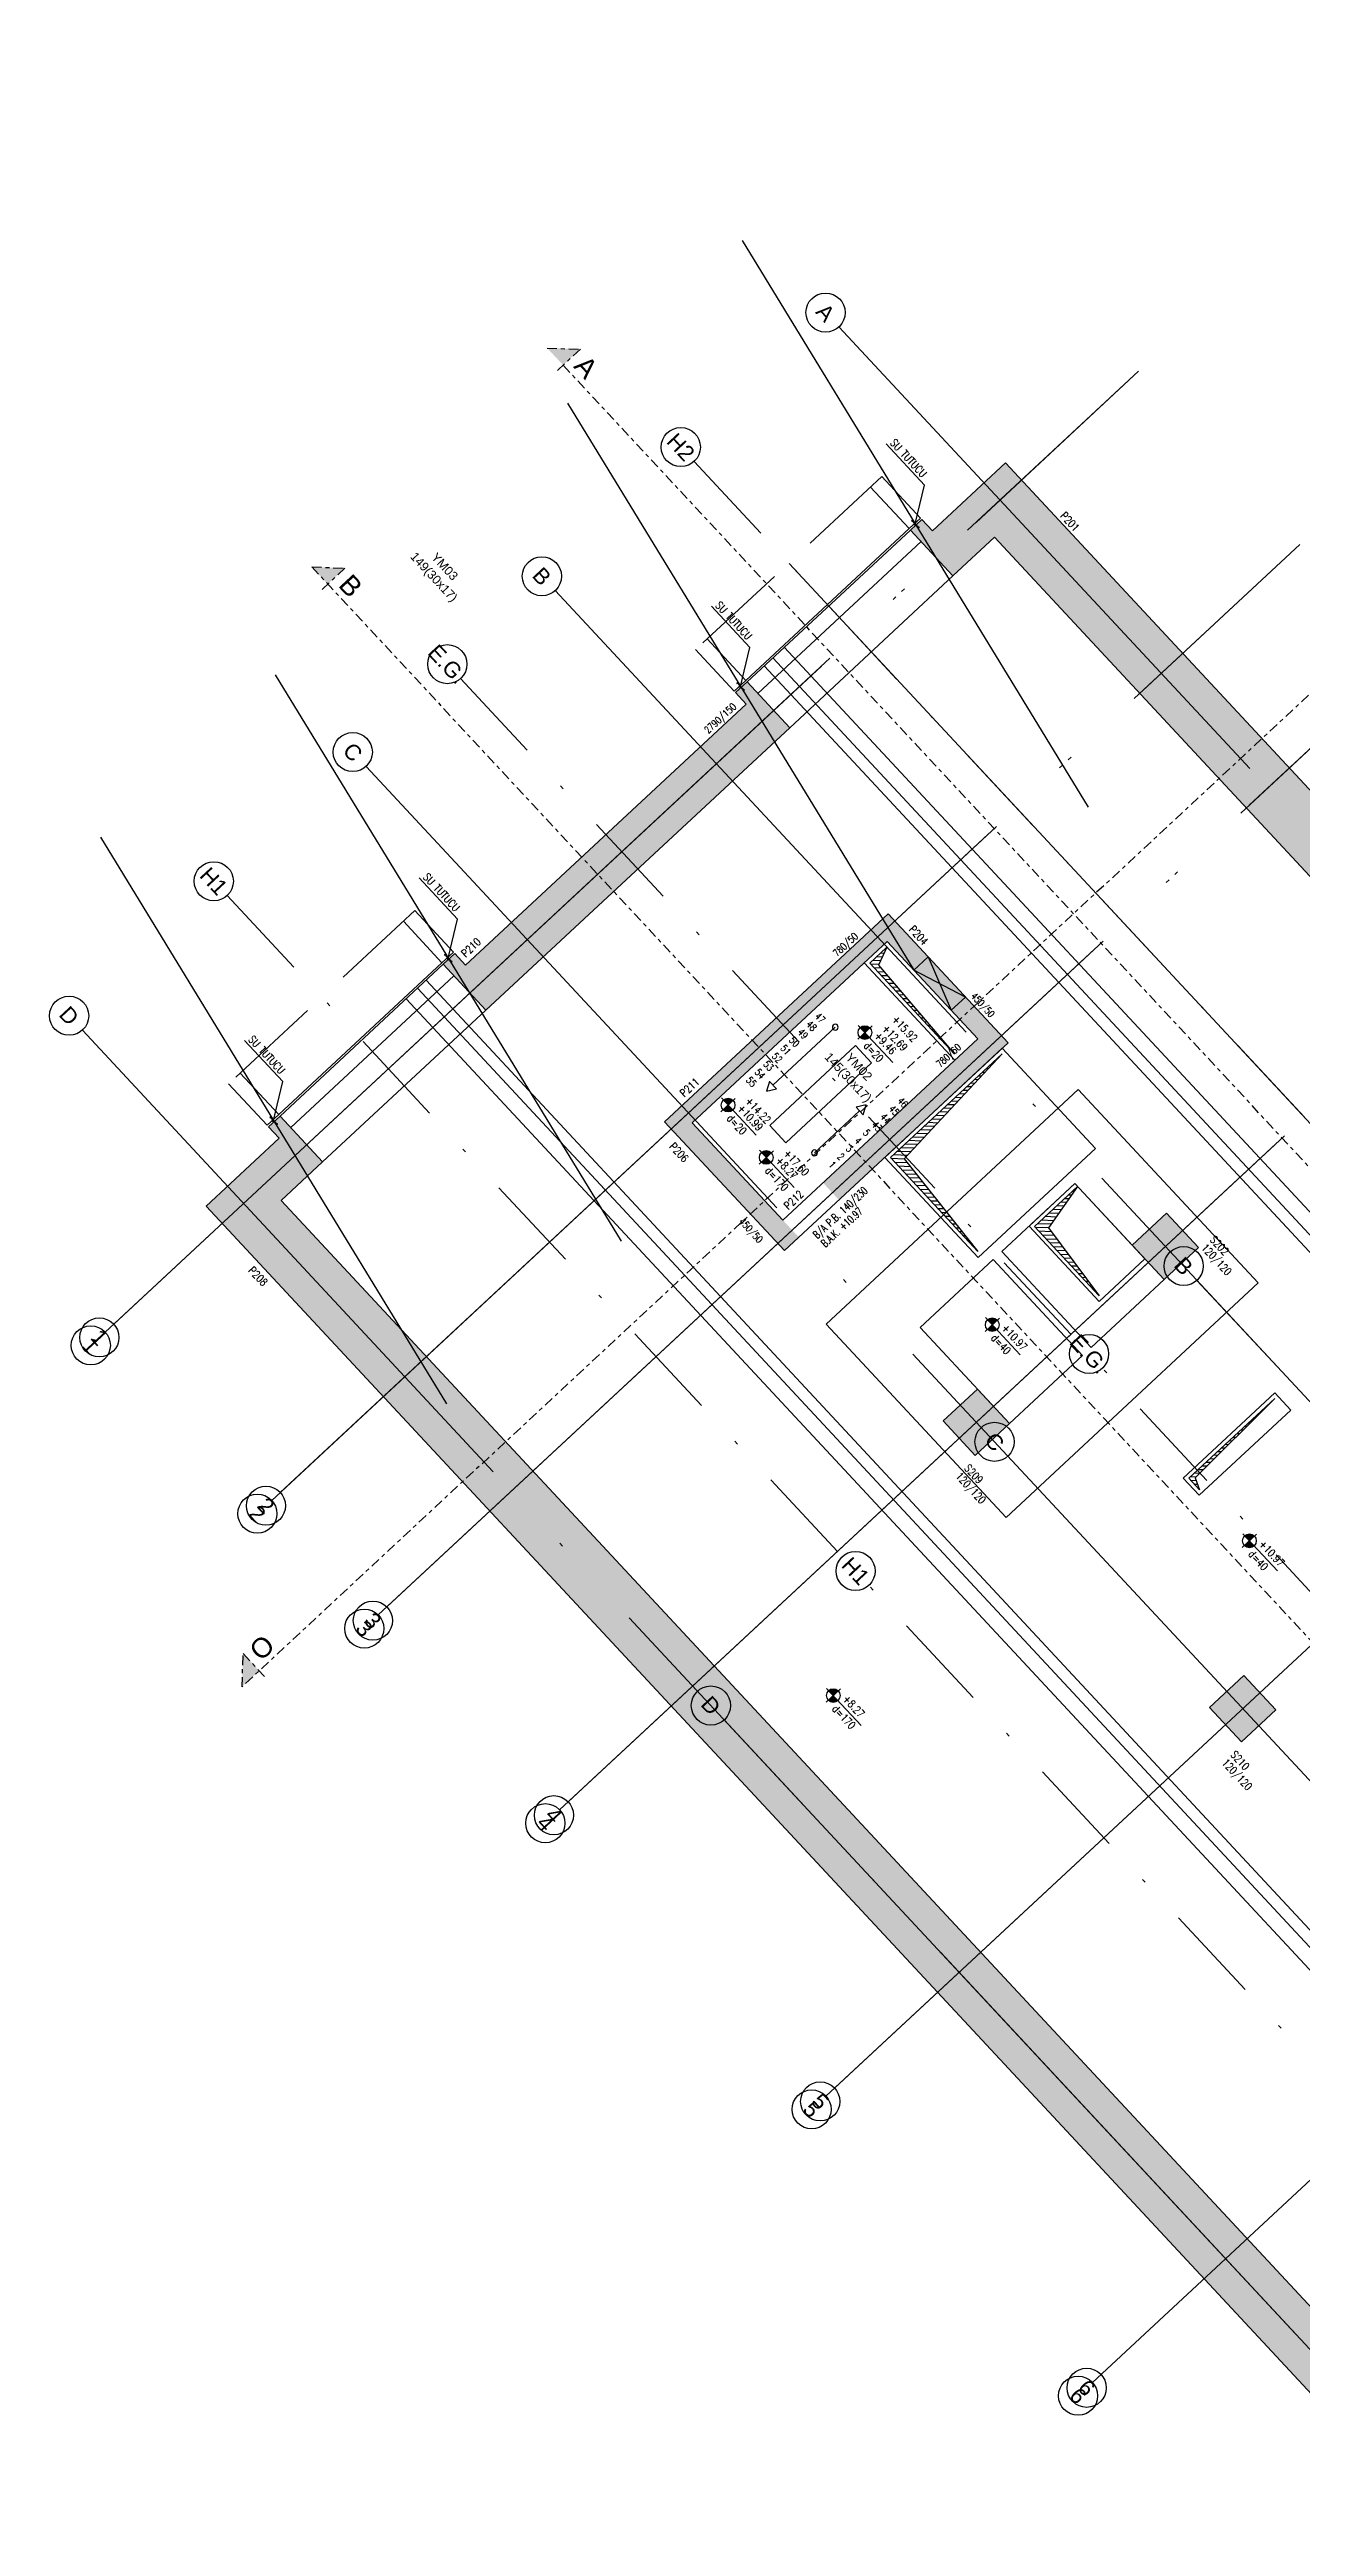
# Model space of a CAD drawing. Header units: millimetres. Extents: x 400392 to 401381, y 4543975 to 4544147.
# Drawn here: x 400391.6 to 400423.6, y 4544057.9 to 4544121.2 of the extents above; entities that cross this region are included whole.
import ezdxf
from ezdxf.enums import TextEntityAlignment as Align

# ---------------------------------------------------------------- set-up
doc = ezdxf.new("R2010")
doc.units = ezdxf.units.MM
for name, pattern in [('AKS', [3, 2.5, -0.25, 0, -0.25]), ('CENTER', [2, 1.25, -0.25, 0.25, -0.25]), ('CIZGI', [0.4, 0.25, -0.15]), ('CONTINU', [0]), ('DASHDOT2', [0.5, 0.25, -0.125, 0, -0.125]), ('HIDDEN', [0.375, 0.25, -0.125]), ('UUC-ST-KAL-I05-101-U-000$0$ACAD_ISO05W100', [33, 24, -3, 0, -3, 0, -3])]:
    doc.linetypes.add(name, pattern=pattern)
doc.layers.add('A-DETL', color=90, linetype='Continuous', lineweight=15)
for name, color, linetype in [('aks prota', 2, 'AKS'), ('boşluk prota', 2, 'Continuous'), ('boşluk taraması prota', 252, 'Continuous'), ('caks prota', 4, 'Continuous'), ('kesit tarama prota', 252, 'Continuous'), ('kiriş prota', 6, 'Continuous'), ('kolon prota', 1, 'Continuous'), ('kolon tarama prota', 252, 'Continuous'), ('lkolon prota', 4, 'Continuous'), ('lperde prota', 4, 'Continuous'), ('metraj prota', 2, 'Continuous'), ('not yazısı prota', 6, 'Continuous'), ('not çizgisi prota', 4, 'Continuous'), ('perde prota', 1, 'Continuous'), ('PRT-AL-TUNEL_EKSENI', 14, 'DASHDOT2'), ('PRT-MI-ad_dim', 8, 'Continuous'), ('prt-s-taxis', 7, 'Continuous'), ('skesit prota', 7, 'Continuous'), ('st-s_level (kot)', 6, 'Continuous'), ('st-s_levelmark (kot işareti)', 4, 'Continuous'), ('st_s_not çizgisi', 4, 'CIZGI'), ('st_s_ölçü', 4, 'Continuous'), ('taks prota', 7, 'Continuous'), ('temel prota', 6, 'Continuous'), ('tkesit prota', 7, 'Continuous'), ('tkolon prota', 6, 'Continuous'), ('tnot prota', 4, 'Continuous'), ('tperde prota', 6, 'Continuous'), ('UUC-ST-KAL-I05-101-U-000$0$st_s_su tutucu', 2, 'Continuous')]:
    doc.layers.add(name, color=color, linetype=linetype)
doc.styles.add('Arial', font='Arial.ttf')
doc.styles.add('OLCU', font='romanstw.shx')
doc.styles.add('PRT-MI-a_Arial', font='Arial.ttf', dxfattribs={"height": 30})
doc.styles.add('TAKS', font='Arial Unicode.ttf')
doc.styles.add('tkolon', font='romanstw.shx')
doc.styles.add('TNOT', font='romanstw.shx', dxfattribs={"width": 0.8, "height": 250})
doc.styles.add('TSIMPLEX', font='romanstw.shx')
doc.dimstyles.new('1-50', dxfattribs={"dimtxt": 10, "dimasz": 4, "dimexe": 4, "dimexo": 8, "dimgap": 4, "dimtad": 1, "dimdec": 1, "dimrnd": 0.05, "dimzin": 9, "dimdsep": 46, "dimtxsty": 'OLCU', "dimblk1": 'OBLIQUE', "dimblk2": 'OBLIQUE', "dimsah": 1, "dimcen": 2, "dimdle": 4, "dimclrd": 4, "dimclre": 4, "dimclrt": 3, "dimadec": 1, "dimazin": 0, "dimtfac": 1, "dimtdec": 1, "dimtix": 1, "dimtmove": 2, "dimatfit": 3, "dimldrblk": 'OBLIQUE', "dimfxl": 1, "dimtvp": 1, "dimtolj": 1, "dimtzin": 1, "dimarcsym": 0})

# ---------------------------------------------------------------- blocks, each defined once
blk = doc.blocks.new('PLAN_KOT')
at = {"layer": 'st-s_levelmark (kot işareti)'}
h = blk.add_hatch(color=256, dxfattribs=at)
h.paths.add_polyline_path([(0, 17.5, 0.4142135623730951), (-17.5, 0), (0, 0)])
h.paths.add_polyline_path([(17.5, 0), (0, 0), (0, -17.5, 0.4142135623730951)])
for p, q in [((105, 0), (-25, 0)), ((0, 25), (0, -25))]:
    blk.add_line(p, q, dxfattribs=at)
blk.add_circle((0, 0), 17.5, dxfattribs=at)
at = {"layer": 'st-s_level (kot)', "color": 6, "style": 'OLCU', "width": 0.8}
for tag, p in [('KOT', (22.6700442370493, 9.780006943954504)), ('DÖŞEME_KALINLIĞI', (22.6700442370493, -27.62999305603444))]:
    blk.add_attdef(tag, p, '', height=20, dxfattribs=at)
blk = doc.blocks.new('_Oblique')
at = {"layer": 'st_s_ölçü', "lineweight": -2}
blk.add_line((-0.5, -0.5), (0.5, 0.5), dxfattribs=at)
blk = doc.blocks.new('*U67')
at = {"layer": 'metraj prota', "color": 4}
blk.add_lwpolyline([(-180.0000000000018, 3.7468292966751e-06), (-157.5000000000018, 12.99038480359548), (-157.5000000000018, -12.9903773099378)], close=True, dxfattribs=at)
blk.add_lwpolyline([(0, 0), (-157.5000000000018, 1.964119832599321e-06)], dxfattribs=at)
blk.add_circle((0, -7.319449650822207e-07), 7.5, dxfattribs=at)
blk = doc.blocks.new('*U68')
at = {"layer": 'metraj prota', "color": 4}
blk.add_lwpolyline([(-240.0000000000017, 4.995772395566786e-06), (-217.5000000000017, 12.99038605253858), (-217.5000000000017, -12.9903760609947)], close=True, dxfattribs=at)
blk.add_lwpolyline([(0, 0), (-217.5000000000017, 3.213062931491006e-06)], dxfattribs=at)
blk.add_circle((0, -7.319449650822207e-07), 7.5, dxfattribs=at)
blk = doc.blocks.new('Stair_Anotation')
at = {"color": 0, "style": 'PRT-MI-a_Arial'}
blk.add_attdef('M.ADI', text='', height=0.2, dxfattribs=at).set_placement((0, 0), align=Align.BOTTOM_CENTER)
blk.add_attdef('BAS.SAYI-(EN-RIHT)', text='', height=0.2, dxfattribs=at).set_placement((0, -0.07999999999999999), align=Align.TOP_CENTER)

msp = doc.modelspace()

# ---------------------------------------------------------------- hatches: boundary and pattern name
at = {"layer": 'boşluk taraması prota', "ltscale": 2}
h = msp.add_hatch(dxfattribs=at)
h.set_pattern_fill('ANSI31', color=256, scale=0.02999999493151005, angle=-47.07600604258852, style=0)
h.set_pattern_definition([(357.9239939574115, (399633.150980804, 4544331.939020799), (0.003450450974268676, 0.09518746672993054), [])])
h.paths.add_polyline_path([(400412.9931660807, 4544098.23685688), (400412.7749153637, 4544097.776023711), (400414.7210497372, 4544095.497972019), (400412.5538114949, 4544097.828240402)])
h = msp.add_hatch(dxfattribs=at)
h.set_pattern_fill('ANSI31', color=256, scale=0.02999999493151005, angle=-47.07600604258852, style=0)
h.set_pattern_definition([(357.9239939574115, (399633.6783177305, 4544326.966907836), (0.003450450974268676, 0.09518746672993054), [])])
h.paths.add_polyline_path([(400415.9369532284, 4544095.512134546), (400413.4361737358, 4544092.822919609), (400415.3164894097, 4544090.452633291), (400413.0811484209, 4544092.856127439)])
h = msp.add_hatch(dxfattribs=at)
h.set_pattern_fill('ANSI31', color=256, scale=0.02999999493151005, angle=-47.07600604258852, style=0)
h.set_pattern_definition([(357.9239939574115, (399637.364608557, 4544325.205869989), (0.003450450974268676, 0.09518746672993054), [])])
h.paths.add_polyline_path([(400417.8658257123, 4544092.116630787), (400417.1224645626, 4544091.061881761), (400418.4189308478, 4544089.319364806), (400416.7674392479, 4544091.095089591)])
h = msp.add_hatch(dxfattribs=at)
h.set_pattern_fill('ANSI31', color=256, scale=0.02999999493151005, angle=-47.07600604258852, style=0)
h.set_pattern_definition([(357.9239939574115, (399201.6733570211, 4544774.252743467), (0.003450450974268676, 0.09518746672993054), [])])
h.paths.add_polyline_path([(400422.9054289444, 4544086.697924229), (400420.8710210224, 4544084.67098985), (400420.9810670013, 4544084.361938781), (400420.7086560156, 4544084.654841838)])
at = {"layer": 'kesit tarama prota'}
h = msp.add_hatch(color=256, dxfattribs=at)
h.dxf.hatch_style = 1
h.paths.add_polyline_path([(400405.1581495081, 4544113.523471418), (400404.3101784439, 4544113.554209525), (400404.7187949223, 4544113.114854939)])
h = msp.add_hatch(color=256, dxfattribs=at)
h.dxf.hatch_style = 1
h.paths.add_polyline_path([(400399.1415512351, 4544107.927806146), (400398.2935801704, 4544107.958544252), (400398.7021966488, 4544107.519189667)])
h = msp.add_hatch(color=256, dxfattribs=at)
h.dxf.hatch_style = 1
h.paths.add_polyline_path([(400396.5419137393, 4544080.173228066), (400396.511175632, 4544079.325257001), (400396.9505302177, 4544079.73387348)])
at = {"layer": 'kolon tarama prota'}
h = msp.add_hatch(color=256, dxfattribs=at)
h.dxf.hatch_style = 1
h.paths.add_polyline_path([(400414.6815906383, 4544107.727862683), (400415.743364221, 4544108.715352506), (400430.610514673, 4544092.729823102), (400434.9237899678, 4544093.253629442), (400434.7429611454, 4544094.742689608), (400431.1883999004, 4544094.311020155), (400416.024517729, 4544110.615602873), (400414.1572607395, 4544108.87898284), (400413.8848497539, 4544109.171885897), (400413.5919466963, 4544108.899474911)])
h = msp.add_hatch(color=256, dxfattribs=at)
h.dxf.hatch_style = 1
h.paths.add_polyline_path([(400410.5077220736, 4544103.846006139), (400409.4180781316, 4544105.017618368), (400409.1251750748, 4544104.745207383), (400409.3975860605, 4544104.452304326), (400402.2214619509, 4544097.778235916), (400401.949050888, 4544098.071139057), (400401.6561478303, 4544097.798728071), (400402.7457918496, 4544096.627115759)])
h = msp.add_hatch(color=256, dxfattribs=at)
h.dxf.hatch_style = 1
h.paths.add_polyline_path([(400416.0885277753, 4544095.789668551), (400413.0239041885, 4544099.084827945), (400407.3122945726, 4544093.772813725), (400410.3769181595, 4544090.477654333), (400410.743046981, 4544090.818168064), (400410.334430503, 4544091.25752265), (400408.0189371262, 4544093.747198636), (400412.998289099, 4544098.37818539), (400415.3137824759, 4544095.888509405), (400411.3595912036, 4544092.210961101), (400411.768207682, 4544091.771606515)])
h = msp.add_hatch(color=256, dxfattribs=at)
h.dxf.hatch_style = 1
h.paths.add_polyline_path([(400416.0885277753, 4544095.789668551), (400413.0239041885, 4544099.084827945), (400407.3122945726, 4544093.772813725), (400410.3769181595, 4544090.477654333), (400410.743046981, 4544090.818168064), (400408.0189371262, 4544093.747198636), (400412.998289099, 4544098.37818539), (400415.3137824759, 4544095.888509405), (400411.3595912036, 4544092.210961101), (400411.768207682, 4544091.771606515)])
h = msp.add_hatch(color=256, dxfattribs=at)
h.dxf.hatch_style = 1
h.paths.add_polyline_path([(400441.0592762507, 4544042.730111762), (400395.5945294902, 4544091.614936633), (400397.4617864797, 4544093.351556665), (400397.1893754168, 4544093.644459806), (400397.4822784744, 4544093.916870791), (400398.5719224937, 4544092.745258479), (400397.510148911, 4544091.757768657), (400440.7516318824, 4544045.263452228)])
h = msp.add_hatch(color=256, dxfattribs=at)
h.dxf.hatch_style = 1
h.paths.add_polyline_path([(400420.140641177, 4544091.432735585), (400420.9578741334, 4544090.554026413), (400420.0791649614, 4544089.736793457), (400419.261932005, 4544090.615502628)])
h = msp.add_hatch(color=256, dxfattribs=at)
h.dxf.hatch_style = 1
h.paths.add_polyline_path([(400415.3077407331, 4544086.937954322), (400416.1249736896, 4544086.059245151), (400415.2462645175, 4544085.242012194), (400414.4290315611, 4544086.120721366)])
h = msp.add_hatch(color=256, dxfattribs=at)
h.dxf.hatch_style = 1
h.paths.add_polyline_path([(400422.1138656628, 4544079.611518506), (400422.9310986192, 4544078.732809335), (400422.0523894486, 4544077.91557638), (400421.2351564917, 4544078.794285552)])

# ---------------------------------------------------------------- linework, layer by layer
at = {"layer": 'A-DETL', "color": 1, "lineweight": 5}
msp.add_lwpolyline([(400410.4979670435, 4544108.041346834), (400518.4062507336, 4543992.015680219)], dxfattribs=at)
at = {"layer": 'aks prota', "ltscale": 10}
for p, q in [((400524.7599592144, 4543992.599278853), (400411.7644137176, 4544114.094895708)), ((400524.7599808746, 4543992.599262114), (400411.7644162872, 4544114.094899495)), ((400393.0129244854, 4544088.394562317), (400419.4263732, 4544112.960074417)), ((400393.2317674643, 4544088.598094611), (400419.4263693359, 4544112.960070822)), ((400397.2698558043, 4544084.091552479), (400423.5465900544, 4544108.529914927)), ((400397.4886980635, 4544084.2950855), (400423.5465854947, 4544108.529912079)), ((400517.5106085489, 4543985.857106961), (400404.5150630521, 4544107.352723816)), ((400517.5106289843, 4543985.857089083), (400404.5150643969, 4544107.352726464)), ((400399.9939661305, 4544081.1625214), (400426.2707003807, 4544105.600883848)), ((400400.2128079296, 4544081.366054917), (400426.2706953602, 4544105.600881496)), ((400512.6777081055, 4543981.362325702), (400399.6821626087, 4544102.857942556)), ((400512.6777277249, 4543981.362307062), (400399.6821631375, 4544102.857944444)), ((400404.6249536574, 4544076.183168598), (400430.9016879075, 4544100.621531045)), ((400404.843794674, 4544076.386702954), (400430.9016821047, 4544100.621529534)), ((400505.4283758346, 4543974.620134031), (400392.4328112472, 4544096.115771413)), ((400505.42835744, 4543974.62015381), (400392.4328119432, 4544096.115770664)), ((400411.4352294458, 4544068.860590931), (400438.0340885478, 4544093.598541744)), ((400411.6540693119, 4544069.064126525), (400438.03408154, 4544093.598541421)), ((400504.9647124923, 4543999.346770084), (400420.9172725538, 4544089.716664892)), ((400418.2455052347, 4544061.538013265), (400443.6435301644, 4544085.159142617)), ((400492.8824593424, 4543988.109815033), (400408.835019404, 4544078.47970984))]:
    msp.add_line(p, q, dxfattribs=at)
at = {"layer": 'boşluk prota', "ltscale": 0.05}
for points in [[(400412.9931660807, 4544098.23685688), (400412.7749153637, 4544097.776023711), (400414.7210497372, 4544095.497972019), (400412.5538114949, 4544097.828240402)], [(400415.9369532284, 4544095.512134546), (400413.4361737358, 4544092.822919609), (400415.3164894097, 4544090.452633291), (400413.0811484209, 4544092.856127439)], [(400417.8658257123, 4544092.116630787), (400417.1224645626, 4544091.061881761), (400418.4189308478, 4544089.319364806), (400416.7674392479, 4544091.095089591)], [(400422.9054289444, 4544086.697924229), (400420.8710210224, 4544084.67098985), (400420.9810670013, 4544084.361938781), (400420.7086560156, 4544084.654841838)]]:
    msp.add_lwpolyline(points, close=True, dxfattribs=at)
at = {"layer": 'caks prota', "ltscale": 0.05}
for centre, radius in [((400411.4238999856, 4544114.46102453), 0.4999999155251675), ((400411.4239024976, 4544114.461028378), 0.5), ((400407.7259988887, 4544111.021835838), 0.4999999155251675), ((400407.726000776, 4544111.021839106), 0.5), ((400404.17454932, 4544107.718852639), 0.4999999155251675), ((400404.1745506073, 4544107.718855347), 0.5), ((400401.7580990983, 4544105.471462008), 0.4999999155251675), ((400401.7580999774, 4544105.471464338), 0.5), ((400399.3416488767, 4544103.224071377), 0.4999999155251675), ((400399.3416493479, 4544103.224073327), 0.5), ((400395.7901991792, 4544099.921089569), 0.5), ((400395.790199308, 4544099.921088178), 0.4999999155251675), ((400392.0922974576, 4544096.481900297), 0.5), ((400392.0922982111, 4544096.481899485), 0.4999999155251675), ((400420.5767587644, 4544090.082793775), 0.5), ((400392.646795602, 4544088.054048529), 0.5), ((400392.8656386429, 4544088.25758088), 0.4999999155251675), ((400418.1603081344, 4544087.835402764), 0.5), ((400415.7438575045, 4544085.588011755), 0.5), ((400396.903726921, 4544083.751038689), 0.5), ((400397.1225692421, 4544083.954571768), 0.4999999155251675), ((400412.1924073361, 4544082.285027997), 0.5), ((400399.8547449791, 4544081.017036671), 0.4999999155251675), ((400399.6359031186, 4544080.813503096), 0.5), ((400408.4945056146, 4544078.845838724), 0.5), ((400404.2635181653, 4544075.837665768), 0.5), ((400404.4823592435, 4544076.041200183), 0.4999999155251675), ((400411.0691005625, 4544068.520077141), 0.5), ((400411.2879404904, 4544068.723612794), 0.4999999155251675), ((400418.0982151286, 4544061.401036363), 0.4999999155251675), ((400417.8793763514, 4544061.197499475), 0.5)]:
    msp.add_circle(centre, radius, dxfattribs=at)
at = {"layer": 'kiriş prota'}
for p, q in [((400410.3700130674, 4544105.902954071), (400513.5456736804, 4543994.965921328)), ((400400.7042121033, 4544096.913391633), (400503.8458215753, 4543986.012971522))]:
    msp.add_line(p, q, dxfattribs=at)
msp.add_lwpolyline([(400412.4124829842, 4544097.833363419), (400414.7279763611, 4544095.343687434)], dxfattribs=at)
for points in [[(400412.1943092048, 4544095.718558778), (400409.9975362759, 4544093.675476386), (400410.4061527544, 4544093.236121801), (400412.6029256831, 4544095.279204192)], [(400415.9420762467, 4544095.653463058), (400418.3256723696, 4544093.090561307), (400415.3234160345, 4544090.298348706), (400412.9398199107, 4544092.861250457)], [(400417.7977229658, 4544092.189856552), (400419.588825196, 4544090.26401895), (400418.4172129678, 4544089.174375009), (400416.6261107376, 4544091.100212609)], [(400422.9105519623, 4544086.839252739), (400423.3191684408, 4544086.399898154), (400420.9759439839, 4544084.22061027), (400420.5673275054, 4544084.659964857)]]:
    msp.add_lwpolyline(points, close=True, dxfattribs=at)
at = {"layer": 'kolon prota', "color": 1}
for points in [[(400420.140641177, 4544091.432735585), (400420.9578741334, 4544090.554026413), (400420.0791649614, 4544089.736793457), (400419.261932005, 4544090.615502628)], [(400415.3077407331, 4544086.937954322), (400416.1249736896, 4544086.059245151), (400415.2462645175, 4544085.242012194), (400414.4290315611, 4544086.120721366)], [(400422.1138656628, 4544079.611518506), (400422.9310986192, 4544078.732809335), (400422.0523894486, 4544077.91557638), (400421.2351564917, 4544078.794285552)]]:
    msp.add_lwpolyline(points, close=True, dxfattribs=at)
at = {"layer": 'kolon tarama prota', "linetype": 'HIDDEN', "ltscale": 10}
for points in [[(400412.863308481, 4544110.270272446), (400408.1036338019, 4544105.843593931)], [(400400.9275092965, 4544099.169525153), (400396.1678346174, 4544094.742846639)]]:
    msp.add_lwpolyline(points, dxfattribs=at)
at = {"layer": 'kolon tarama prota'}
for points in [[(400412.5704054234, 4544109.99786146), (400413.5578953233, 4544108.936087795), (400413.8507983809, 4544109.20849878), (400412.863308481, 4544110.270272446)], [(400409.3840267585, 4544105.054231251), (400413.5578953233, 4544108.936087795)], [(400408.1036338019, 4544105.843593931), (400409.0911237019, 4544104.781820266), (400409.3840267585, 4544105.054231251), (400408.3965368586, 4544106.116004916)], [(400400.6346066347, 4544098.897114536), (400401.6220964569, 4544097.835340953), (400401.9149995145, 4544098.107751939), (400400.9275096923, 4544099.169525521)], [(400397.4482271788, 4544093.953483591), (400401.6220957435, 4544097.835340135)], [(400396.1678342212, 4544094.742846271), (400397.1553240434, 4544093.681072688), (400397.448227101, 4544093.953483674), (400396.4607372788, 4544095.015257256)]]:
    msp.add_lwpolyline(points, dxfattribs=at)
at = {"layer": 'perde prota'}
for points in [[(400414.6815906383, 4544107.727862683), (400415.743364221, 4544108.715352506), (400430.610514673, 4544092.729823102), (400434.9237899678, 4544093.253629442), (400434.7429611454, 4544094.742689608), (400431.1883999004, 4544094.311020155), (400416.024517729, 4544110.615602873), (400414.1572607395, 4544108.87898284), (400413.8848497539, 4544109.171885897), (400413.5919466963, 4544108.899474911)], [(400413.0239041885, 4544099.084827945), (400416.0885277753, 4544095.789668551), (400410.3769181595, 4544090.477654333), (400407.3122945726, 4544093.772813725)], [(400412.998289099, 4544098.37818539), (400415.3137824759, 4544095.888509405), (400410.334430503, 4544091.25752265), (400408.0189371262, 4544093.747198636)], [(400441.0592762507, 4544042.730111762), (400395.5945294902, 4544091.614936633), (400397.4617864797, 4544093.351556665), (400397.1893754168, 4544093.644459806), (400397.4822784744, 4544093.916870791), (400398.5719224937, 4544092.745258479), (400397.510148911, 4544091.757768657), (400440.7516318824, 4544045.263452228)]]:
    msp.add_lwpolyline(points, close=True, dxfattribs=at)
for points in [[(400410.5077220736, 4544103.846006139), (400409.4180781316, 4544105.017618368), (400409.1251750748, 4544104.745207383), (400409.3975860605, 4544104.452304326), (400402.2214619509, 4544097.778235916), (400401.949050888, 4544098.071139057), (400401.6561478303, 4544097.798728071), (400402.7457918496, 4544096.627115759)], [(400402.7457918496, 4544096.627115759), (400410.5077220736, 4544103.846006139)], [(400414.0454453841, 4544097.986441479), (400414.6327550123, 4544096.620767048), (400414.9988838338, 4544096.961280779), (400413.6793165626, 4544097.645927748), (400414.0454453841, 4544097.986441479)]]:
    msp.add_lwpolyline(points, dxfattribs=at)
at = {"layer": 'PRT-AL-TUNEL_EKSENI', "ltscale": 10}
for p, q in [((400408.0665126208, 4544110.655707017), (400521.0620581176, 4543989.160090161)), ((400402.0986128304, 4544105.105333187), (400515.0941583272, 4543983.609716332)), ((400396.13071304, 4544099.554959356), (400509.1262585368, 4543978.059342501))]:
    msp.add_line(p, q, dxfattribs=at)
at = {"layer": 'skesit prota', "linetype": 'CENTER', "ltscale": 0.2}
for p, q in [((400404.3101784439, 4544113.554209525), (400405.1581495081, 4544113.523471418)), ((400405.1581495081, 4544113.523471418), (400404.49911763, 4544112.9105467)), ((400398.2935801704, 4544107.958544252), (400399.1415512351, 4544107.927806146)), ((400399.1415512351, 4544107.927806146), (400398.4825193559, 4544107.314881428)), ((400396.511175632, 4544079.325257001), (400396.5419137393, 4544080.173228066)), ((400396.5419137393, 4544080.173228066), (400397.1548384569, 4544079.514196187))]:
    msp.add_line(p, q, dxfattribs=at)
for points in [[(400485.5836439035, 4544084.631198083), (400436.7275882167, 4544078.698205424), (400404.7187949223, 4544113.114854939)], [(400398.2935801704, 4544107.958544252), (400511.8758409036, 4543985.832076604)], [(400425.3813009338, 4544106.175571783), (400396.511175632, 4544079.325257001)]]:
    msp.add_lwpolyline(points, dxfattribs=at)
at = {"layer": 'temel prota', "color": 5}
for p, q in [((400410.0771100107, 4544105.630543086), (400513.2527706237, 4543994.693510343)), ((400409.8574327177, 4544105.426234846), (400513.0330933309, 4543994.489202104)), ((400401.2167924529, 4544097.390110857), (400504.3584019249, 4543986.489690747)), ((400400.9971151605, 4544097.185802617), (400504.1387246325, 4543986.285382507))]:
    msp.add_line(p, q, dxfattribs=at)
at = {"layer": 'temel prota'}
for points in [[(400413.5919466963, 4544108.899474911), (400409.4180781316, 4544105.017618368)], [(400409.6904891172, 4544104.724715311), (400413.8643576819, 4544108.606571855)], [(400414.6815906383, 4544107.727862683), (400410.5077220736, 4544103.846006139)], [(400401.6561471164, 4544097.798727252), (400397.4822785517, 4544093.916870708)], [(400397.7546895373, 4544093.62396765), (400401.9285581021, 4544097.505824194)], [(400402.7457910585, 4544096.627115023), (400398.5719224937, 4544092.745258479)]]:
    msp.add_lwpolyline(points, dxfattribs=at)
at = {"layer": 'temel prota', "color": 5}
for points in [[(400417.8848142709, 4544094.592441233), (400422.4817496433, 4544089.649702151), (400416.0378823845, 4544083.65666047), (400411.4409470121, 4544088.599399551)], [(400417.7977229658, 4544092.189856552), (400420.0791649614, 4544089.736793457), (400418.2119079723, 4544088.000173424), (400415.9304659768, 4544090.453236518)], [(400415.710788683, 4544090.24892828), (400417.9922306786, 4544087.795865184), (400416.1249736896, 4544086.059245151), (400413.843531694, 4544088.512308246)]]:
    msp.add_lwpolyline(points, close=True, dxfattribs=at)
at = {"layer": 'UUC-ST-KAL-I05-101-U-000$0$st_s_su tutucu', "linetype": 'UUC-ST-KAL-I05-101-U-000$0$ACAD_ISO05W100', "ltscale": 0.05}
for points in [[(400413.7195569279, 4544109.025823263, -0.5773502691895264), (400413.7166307603, 4544109.025151792), (400413.6927870173, 4544109.050789176, -0.5773502691896774), (400413.6936685917, 4544109.053659047), (400413.7167511873, 4544109.058955841, 0.5773502691898074), (400413.717632759, 4544109.061825712), (400413.6864173531, 4544109.095389294), (400413.6907023303, 4544109.099374483), (400413.6878975862, 4544109.102390214), (400413.6836126104, 4544109.098405023), (400413.6613356883, 4544109.122357722), (400413.665620666, 4544109.126342913), (400413.6628159224, 4544109.129358645), (400413.6585309462, 4544109.125373453), (400413.6444451612, 4544109.140518839), (400413.6480621204, 4544109.155718592), (400413.6445207776, 4544109.159526331), (400413.6216743393, 4544109.138278275), (400413.6252156811, 4544109.134470535), (400413.6406374224, 4544109.136977495), (400413.6547232061, 4544109.121832111), (400413.6504382284, 4544109.117846919), (400413.6532429729, 4544109.114831189), (400413.6575279496, 4544109.118816381), (400413.6798048703, 4544109.09486368), (400413.6755198936, 4544109.090878489), (400413.6783246372, 4544109.087862759), (400413.6826096139, 4544109.091847949), (400413.7083727659, 4544109.064146769, -0.5773502691899163), (400413.7074911942, 4544109.061276898), (400413.6853839862, 4544109.056203928, 0.5773502691894145), (400413.684502414, 4544109.053334056), (400413.7185691319, 4544109.016704673, 0.5773502691898413), (400413.7214952999, 4544109.017376145), (400413.7281555809, 4544109.039058033, -0.5773502691890604), (400413.7310817494, 4544109.039729506), (400413.7568449014, 4544109.012028323), (400413.7525599243, 4544109.008043133), (400413.7553646687, 4544109.005027403), (400413.759649645, 4544109.009012594), (400413.7819265675, 4544108.985059895), (400413.7776415899, 4544108.981074703), (400413.7804463326, 4544108.978058973), (400413.7847313088, 4544108.982044162), (400413.7988170928, 4544108.966898779), (400413.7952001342, 4544108.951699025), (400413.798741477, 4544108.947891285), (400413.8215879148, 4544108.969139341), (400413.8180465725, 4544108.972947082), (400413.8026248334, 4544108.970440122), (400413.7885390475, 4544108.985585506), (400413.7928240257, 4544108.989570698), (400413.7900192821, 4544108.992586426), (400413.7857343058, 4544108.988601237), (400413.7634573842, 4544109.012553937), (400413.7677423605, 4544109.016539127), (400413.7649376169, 4544109.019554857), (400413.7606526406, 4544109.015569665), (400413.7294372348, 4544109.049133247, 0.5773502691892096), (400413.7265110677, 4544109.048461774)], [(400409.2527853055, 4544104.871555733, -0.5773502691895264), (400409.2498591385, 4544104.870884262), (400409.2260153954, 4544104.896521647, -0.5773502691896774), (400409.2268969698, 4544104.899391519), (400409.2499795654, 4544104.904688313, 0.5773502691898074), (400409.2508611366, 4544104.907558183), (400409.2196457307, 4544104.941121764), (400409.2239307088, 4544104.945106955), (400409.2211259638, 4544104.948122684), (400409.2168409881, 4544104.944137493), (400409.1945640664, 4544104.968090194), (400409.1988490441, 4544104.972075385), (400409.1960443005, 4544104.975091115), (400409.1917593247, 4544104.971105924), (400409.1776735388, 4544104.986251309), (400409.1812904985, 4544105.001451063), (400409.1777491557, 4544105.005258802), (400409.1549027173, 4544104.984010747), (400409.1584440592, 4544104.980203005), (400409.1738658005, 4544104.982709967), (400409.1879515832, 4544104.967564581), (400409.183666606, 4544104.963579389), (400409.1864713505, 4544104.96056366), (400409.1907563268, 4544104.964548851), (400409.2130332484, 4544104.940596152), (400409.2087482717, 4544104.936610959), (400409.2115530153, 4544104.93359523), (400409.215837992, 4544104.937580421), (400409.241601144, 4544104.909879239, -0.5773502691899163), (400409.2407195719, 4544104.907009369), (400409.2186123638, 4544104.901936399, 0.5773502691894145), (400409.2177307921, 4544104.899066528), (400409.25179751, 4544104.862437145, 0.5773502691898413), (400409.2547236781, 4544104.863108616), (400409.261383959, 4544104.884790504, -0.5773502691890604), (400409.2643101275, 4544104.885461977), (400409.2900732786, 4544104.857760794), (400409.2857883028, 4544104.853775603), (400409.2885930468, 4544104.850759875), (400409.2928780227, 4544104.854745063), (400409.3151549452, 4544104.830792365), (400409.3108699676, 4544104.826807173), (400409.3136747102, 4544104.823791444), (400409.3179596865, 4544104.827776633), (400409.3320454709, 4544104.81263125), (400409.3284285118, 4544104.797431496), (400409.3319698546, 4544104.793623755), (400409.3548162929, 4544104.814871812), (400409.3512749511, 4544104.818679553), (400409.3358532111, 4544104.816172592), (400409.3217674256, 4544104.831317977), (400409.3260524042, 4544104.83530317), (400409.3232476602, 4544104.838318897), (400409.3189626839, 4544104.834333708), (400409.2966857628, 4544104.858286407), (400409.300970739, 4544104.862271599), (400409.2981659955, 4544104.865287328), (400409.2938810187, 4544104.861302137), (400409.2626656133, 4544104.894865718, 0.5773502691892096), (400409.2597394458, 4544104.894194246)], [(400401.7837581392, 4544097.925076339, -0.5773502691895264), (400401.7808319721, 4544097.924404867), (400401.7569882281, 4544097.950042251, -0.5773502691896774), (400401.7578698031, 4544097.952912124), (400401.7809523987, 4544097.958208917, 0.5773502691898074), (400401.7818339703, 4544097.961078789), (400401.750618564, 4544097.994642369), (400401.7549035421, 4544097.998627561), (400401.7520987971, 4544098.001643289), (400401.7478138213, 4544097.997658099), (400401.7255368992, 4544098.021610798), (400401.7298218769, 4544098.025595989), (400401.7270171333, 4544098.02861172), (400401.7227321575, 4544098.024626529), (400401.7086463725, 4544098.039771914), (400401.7122633317, 4544098.054971668), (400401.7087219894, 4544098.058779408), (400401.6858755501, 4544098.037531351), (400401.6894168924, 4544098.03372361), (400401.7048386334, 4544098.036230571), (400401.7189244169, 4544098.021085187), (400401.7146394397, 4544098.017099995), (400401.7174441838, 4544098.014084266), (400401.7217291605, 4544098.018069456), (400401.7440060817, 4544097.994116757), (400401.7397211049, 4544097.990131564), (400401.742525848, 4544097.987115835), (400401.7468108248, 4544097.991101026), (400401.7725739768, 4544097.963399844, -0.5773502691899163), (400401.7716924052, 4544097.960529974), (400401.7495851975, 4544097.955457005, 0.5773502691894145), (400401.7487036253, 4544097.952587132), (400401.7827703432, 4544097.915957749, 0.5773502691898413), (400401.7856965108, 4544097.916629221), (400401.7923567918, 4544097.938311109, -0.5773502691890604), (400401.7952829603, 4544097.938982582), (400401.8210461123, 4544097.911281399), (400401.8167611365, 4544097.907296208), (400401.8195658801, 4544097.904280479), (400401.8238508563, 4544097.908265669), (400401.8461277784, 4544097.884312971), (400401.8418428013, 4544097.880327778), (400401.8446475439, 4544097.87731205), (400401.8489325201, 4544097.881297238), (400401.8630183037, 4544097.866151855), (400401.859401345, 4544097.850952102), (400401.8629426878, 4544097.847144361), (400401.8857891256, 4544097.868392418), (400401.8822477838, 4544097.872200157), (400401.8668260443, 4544097.869693198), (400401.8527402593, 4544097.884838583), (400401.857025237, 4544097.888823775), (400401.8542204934, 4544097.891839502), (400401.8499355167, 4544097.887854313), (400401.8276585955, 4544097.911807013), (400401.8319435718, 4544097.915792204), (400401.8291388282, 4544097.918807933), (400401.8248538515, 4544097.914822742), (400401.7936384461, 4544097.948386323, 0.5773502691892096), (400401.7907122785, 4544097.94771485)], [(400397.3169857257, 4544093.770808075, -0.5773502691895264), (400397.3140595586, 4544093.770136602), (400397.2902158155, 4544093.795773987, -0.5773502691896774), (400397.29109739, 4544093.79864386), (400397.3141799851, 4544093.803940652, 0.5773502691898074), (400397.3150615568, 4544093.806810523), (400397.2838461504, 4544093.840374104), (400397.2881311285, 4544093.844359295), (400397.285326384, 4544093.847375024), (400397.2810414078, 4544093.843389834), (400397.2587644866, 4544093.867342534), (400397.2630494643, 4544093.871327725), (400397.2602447207, 4544093.874343455), (400397.2559597449, 4544093.870358264), (400397.241873959, 4544093.885503649), (400397.2454909186, 4544093.900703403), (400397.2419495758, 4544093.904511143), (400397.2191031376, 4544093.883263086), (400397.2226444794, 4544093.879455346), (400397.2380662208, 4544093.881962307), (400397.2521520034, 4544093.866816921), (400397.2478670262, 4544093.862831729), (400397.2506717707, 4544093.859816), (400397.2549567469, 4544093.863801192), (400397.2772336681, 4544093.839848491), (400397.2729486914, 4544093.8358633), (400397.2757534345, 4544093.83284757), (400397.2800384113, 4544093.83683276), (400397.3058015633, 4544093.809131579, -0.5773502691899163), (400397.3049199916, 4544093.806261708), (400397.282812784, 4544093.801188738, 0.5773502691894145), (400397.2819312118, 4544093.798318868), (400397.3159979302, 4544093.761689484, 0.5773502691898413), (400397.3189240982, 4544093.762360956), (400397.3255843792, 4544093.784042844, -0.5773502691890604), (400397.3285105477, 4544093.784714317), (400397.3542736988, 4544093.757013134), (400397.349988723, 4544093.753027943), (400397.3527934671, 4544093.750012215), (400397.3570784428, 4544093.753997404), (400397.3793553649, 4544093.730044705), (400397.3750703877, 4544093.726059513), (400397.3778751304, 4544093.723043784), (400397.3821601066, 4544093.727028973), (400397.3962458911, 4544093.711883591), (400397.3926289315, 4544093.696683835), (400397.3961702743, 4544093.692876095), (400397.4190167121, 4544093.714124152), (400397.4154753703, 4544093.717931892), (400397.4000536308, 4544093.715424933), (400397.3859678458, 4544093.730570317), (400397.3902528244, 4544093.734555509), (400397.3874480803, 4544093.737571239), (400397.3831631041, 4544093.733586049), (400397.360886182, 4544093.757538747), (400397.3651711583, 4544093.761523939), (400397.3623664156, 4544093.764539669), (400397.3580814389, 4544093.760554478), (400397.3268660326, 4544093.794118058, 0.5773502691892096), (400397.323939865, 4544093.793446586)]]:
    msp.add_lwpolyline(points, format="xyb", close=True, dxfattribs=at)

# ---------------------------------------------------------------- block references
at = {"layer": 'PRT-MI-ad_dim', "yscale": 0.009999998310503352, "zscale": 0.009999998310503352}
for name, p, xscale, rotation in [('*U68', (400411.6736545217, 4544096.190277481), -0.00999999831050335, 222.9239931241385), ('*U67', (400411.140967885, 4544092.974643187), -0.009999998310503348, 42.92399312413851)]:
    msp.add_blockref(name, p, dxfattribs=dict(at, xscale=xscale, rotation=rotation))
at = {"layer": 'prt-s-taxis'}
ref = msp.add_blockref('Stair_Anotation', (400401.5672220986, 4544107.838710796), dxfattribs=dict(at, xscale=-1.124999809931627, yscale=1.124999809931627, zscale=1.124999809931627, rotation=312.9239939227684))
ref.add_attrib('M.ADI', 'YM03', dxfattribs={"layer": '0', "color": 0, "height": 0.2249999619863254, "rotation": 312.9239939118046, "style": 'PRT-MI-a_Arial'}).set_placement((400401.5610552233, 4544107.845341573), align=Align.BOTTOM_CENTER)
ref.add_attrib('BAS.SAYI-(EN-RIHT)', '149(30x17)', dxfattribs={"layer": '0', "color": 0, "height": 0.2249999619863254, "rotation": 312.9239939118046, "style": 'PRT-MI-a_Arial'}).set_placement((400401.5000646314, 4544107.778766957), align=Align.TOP_CENTER)
ref = msp.add_blockref('Stair_Anotation', (400412.1532909981, 4544095.04408788), dxfattribs=dict(at, xscale=-1.124999809931627, yscale=1.124999809931627, zscale=1.124999809931627, rotation=312.9239939227684))
ref.add_attrib('M.ADI', 'YM02', dxfattribs={"layer": '0', "color": 0, "height": 0.2249999619863254, "rotation": 312.9239939118046, "style": 'PRT-MI-a_Arial'}).set_placement((400412.1471241223, 4544095.05071866), align=Align.BOTTOM_CENTER)
ref.add_attrib('BAS.SAYI-(EN-RIHT)', '145(30x17)', dxfattribs={"layer": '0', "color": 0, "height": 0.2249999619863254, "rotation": 312.9239939118046, "style": 'PRT-MI-a_Arial'}).set_placement((400412.0861335304, 4544094.984144042), align=Align.TOP_CENTER)
at = {"layer": 'st-s_level (kot)', "linetype": 'CONTINU', "ltscale": 0.1, "xscale": 0.00999999831050335, "yscale": 0.00999999831050335, "zscale": 0.00999999831050335, "rotation": 312.9239939574115}
for p, values in [((400412.4302381437, 4544096.053298227), {'KOT': '+9.46', 'DÖŞEME_KALINLIĞI': 'd=20'}), ((400408.933531302, 4544094.198486053), {'KOT': '+10.99', 'DÖŞEME_KALINLIĞI': 'd=20'}), ((400409.9103374246, 4544092.861131656), {'KOT': '+8.27', 'DÖŞEME_KALINLIĞI': 'd=170'}), ((400415.6859828983, 4544088.583042651), {'KOT': '+10.97', 'DÖŞEME_KALINLIĞI': 'd=40'}), ((400422.2587286445, 4544083.056844632), {'KOT': '+10.97', 'DÖŞEME_KALINLIĞI': 'd=40'}), ((400411.6232181718, 4544079.100284204), {'KOT': '+8.27', 'DÖŞEME_KALINLIĞI': 'd=170'})]:
    msp.add_blockref('PLAN_KOT', p, dxfattribs=at).add_auto_attribs(values)

# ---------------------------------------------------------------- texts
at = {"layer": 'lkolon prota', "style": 'tkolon', "width": 0.8}
for p in [(400421.0133497231, 4544090.536747541), (400414.7332008451, 4544084.695970181), (400421.5393257748, 4544077.369534365)]:
    msp.add_text('120/120', height=0.199999966210067, rotation=312.9239939495117, dxfattribs=at).set_placement(p)
at = {"layer": 'lperde prota', "style": 'tkolon', "width": 0.8}
for s, rotation, p in [('2790/150', 42.56350928748908, (400408.3640377403, 4544103.750534066)), ('780/50', 42.56350928748908, (400411.6562629216, 4544098.047400412)), ('450/50', 312.5635092965125, (400415.1914261819, 4544097.03485222)), ('780/60', 42.56350928748908, (400414.2926983985, 4544095.212639509)), ('450/50', 312.5635092965125, (400409.2645945371, 4544091.271300609))]:
    msp.add_text(s, height=0.1799999695890603, rotation=rotation, dxfattribs=at).set_placement(p, align=Align.MIDDLE_LEFT)
at = {"layer": 'not yazısı prota', "ltscale": 0.05, "style": 'TSIMPLEX', "width": 0.8}
for p in [(400413.0587024592, 4544111.116294309), (400408.5919308373, 4544106.96202678), (400401.122903671, 4544100.015547385), (400396.6561312575, 4544095.86127912)]:
    msp.add_text('SU TUTUCU', height=0.199999966210067, rotation=312.9239939495117, dxfattribs=at).set_placement(p)
at = {"layer": 'st-s_level (kot)', "color": 6, "style": 'OLCU', "width": 0.8}
for tag, p in [('+12.69', (400412.8563750873, 4544096.14003081)), ('+15.92', (400413.1076743418, 4544096.373748677)), ('+14.22', (400409.3596682452, 4544094.285218636)), ('+17.60', (400410.3364743678, 4544092.947864237))]:
    msp.add_attdef(tag, p, '', height=0.199999966210067, rotation=312.9239939495117, dxfattribs=at)
at = {"layer": 'st_s_not çizgisi', "ltscale": 0.05, "style": 'tkolon', "width": 0.8}
for s, p in [('50', (400410.5436799083, 4544095.905153957)), ('49', (400410.7633572011, 4544096.109462196)), ('48', (400410.983034494, 4544096.313770435)), ('47', (400411.2027117869, 4544096.518078673)), ('53', (400409.8846480296, 4544095.292229239)), ('52', (400410.104325322, 4544095.496537478)), ('51', (400410.3240026158, 4544095.700845718)), ('55', (400409.4452934439, 4544094.883612761)), ('54', (400409.6649707367, 4544095.087921)), ('45', (400413.0944490341, 4544094.150445818)), ('46', (400413.3141263274, 4544094.354754058)), ('5', (400412.4354171559, 4544093.537521101)), ('43', (400412.6550944488, 4544093.74182934)), ('44', (400412.8747717416, 4544093.946137579)), ('2', (400411.7763852768, 4544092.924596383)), ('3', (400411.9960625697, 4544093.128904622)), ('4', (400412.215739863, 4544093.333212862)), ('1', (400411.5567079844, 4544092.720288144))]:
    msp.add_text(s, height=0.1799999695890603, rotation=312.9239939495117, dxfattribs=at).set_placement(p, align=Align.MIDDLE_LEFT)
at = {"layer": 'taks prota', "style": 'TAKS'}
for s, height, rotation, p in [('A', 0.399999932420134, 312.9239939495117, (400411.4238999856, 4544114.46102453)), ('A', 0.4, 312.9239939495117, (400411.4239024976, 4544114.461028378)), ('H2', 0.399999932420134, 312.9239939495117, (400407.7259988887, 4544111.021835838)), ('H2', 0.4, 312.9239939495117, (400407.726000776, 4544111.021839106)), ('B', 0.399999932420134, 312.9239939495117, (400404.17454932, 4544107.718852639)), ('B', 0.4, 312.9239939495117, (400404.1745506073, 4544107.718855347)), ('E.G.', 0.399999932420134, 312.9239939495117, (400401.7580990983, 4544105.471462008)), ('E.G.', 0.4, 312.9239939495117, (400401.7580999774, 4544105.471464338)), ('C', 0.399999932420134, 312.9239939495117, (400399.3416488767, 4544103.224071377)), ('C', 0.4, 312.9239939495117, (400399.3416493479, 4544103.224073327)), ('H1', 0.4, 312.9239939495117, (400395.7901991792, 4544099.921089569)), ('H1', 0.399999932420134, 312.9239939495117, (400395.790199308, 4544099.921088178)), ('D', 0.4, 312.9239939495117, (400392.0922974576, 4544096.481900297)), ('D', 0.399999932420134, 312.9239939495117, (400392.0922982111, 4544096.481899485)), ('B', 0.4, 312.9239939592802, (400420.5767587644, 4544090.082793775)), ('1', 0.399999932420134, 312.9239939495117, (400392.8656386429, 4544088.25758088)), ('E.G.', 0.4, 312.9239939592802, (400418.1603081344, 4544087.835402764)), ('1', 0.4, 312.9239939495117, (400392.646795602, 4544088.054048529)), ('C', 0.4, 312.9239939592802, (400415.7438575045, 4544085.588011755)), ('2', 0.4, 312.9239939495117, (400396.903726921, 4544083.751038689)), ('2', 0.399999932420134, 312.9239939495117, (400397.1225692421, 4544083.954571768)), ('H1', 0.4, 312.9239939592802, (400412.1924073361, 4544082.285027997)), ('3', 0.4, 312.9239939495117, (400399.6359031186, 4544080.813503096)), ('3', 0.399999932420134, 312.9239939495117, (400399.8547449791, 4544081.017036671)), ('D', 0.4, 312.9239939592802, (400408.4945056146, 4544078.845838724)), ('4', 0.4, 312.9239939495117, (400404.2635181653, 4544075.837665768)), ('4', 0.399999932420134, 312.9239939495117, (400404.4823592435, 4544076.041200183)), ('5', 0.4, 312.9239939495117, (400411.0691005625, 4544068.520077141)), ('5', 0.399999932420134, 312.9239939495117, (400411.2879404904, 4544068.723612794)), ('6', 0.4, 312.9239939495117, (400417.8793763514, 4544061.197499475)), ('6', 0.399999932420134, 312.9239939495117, (400418.0982151286, 4544061.401036363))]:
    msp.add_text(s, height=height, rotation=rotation, dxfattribs=at).set_placement(p, align=Align.MIDDLE_CENTER)
at = {"layer": 'tkesit prota', "style": 'Arial'}
for s, rotation, p in [('A', 312.9239939495117, (400404.9648390611, 4544113.07055753)), ('B', 312.9239939495117, (400398.9482407881, 4544107.474892259)), ('O', 42.92399395928016, (400396.9919442816, 4544079.959739734))]:
    msp.add_text(s, height=0.4999999155251675, rotation=rotation, dxfattribs=at).set_placement(p)
at = {"layer": 'tkolon prota', "style": 'tkolon', "width": 0.8}
for s, p in [('S202', (400421.2330270165, 4544090.74105578)), ('S209', (400414.9528781381, 4544084.90027842)), ('S210', (400421.7590030677, 4544077.573842604))]:
    msp.add_text(s, height=0.199999966210067, rotation=312.9239939495117, dxfattribs=at).set_placement(p)
at = {"layer": 'tnot prota', "style": 'TNOT', "width": 0.7}
for s, p in [('B/A P.B. 140/230', (400411.1477121452, 4544090.839934321)), ('B.A.K. +10.97', (400411.3520203845, 4544090.620257027))]:
    msp.add_text(s, height=0.199999966210067, rotation=42.92399395928016, dxfattribs=at).set_placement(p, align=Align.MIDDLE_LEFT)
at = {"layer": 'tperde prota', "style": 'tkolon', "width": 0.8}
for s, rotation, p in [('P201', 313.3932852246724, (400417.4794713232, 4544109.318479975)), ('P204', 313.3932852246724, (400413.6116239622, 4544098.743577885)), ('P210', 43.39328523383714, (400402.1628452751, 4544098.037088107)), ('P211', 43.39328523383714, (400407.7471074026, 4544094.461243811)), ('P206', 313.3932852246724, (400407.4896680642, 4544093.189828717)), ('P212', 43.39328523383714, (400410.406532197, 4544091.584179721)), ('P208', 313.3932852246724, (400396.7323529858, 4544090.022870678))]:
    msp.add_text(s, height=0.199999966210067, rotation=rotation, dxfattribs=at).set_placement(p, align=Align.MIDDLE_LEFT)

# ---------------------------------------------------------------- leaders
at = {"layer": 'not çizgisi prota'}
for points in [[(400413.7149484787, 4544109.058928765), (400413.9551645215, 4544110.051836616), (400412.9755862082, 4544111.105103548)], [(400409.2481768572, 4544104.904661237), (400409.4883928991, 4544105.897569086), (400408.5088145859, 4544106.950836019)], [(400401.77914969, 4544097.958181842), (400402.0193657328, 4544098.951089692), (400401.0397874195, 4544100.004356624)], [(400397.3123772774, 4544093.803913578), (400397.5525933193, 4544094.796821428), (400396.573015006, 4544095.850088359)]]:
    msp.add_leader(points, dimstyle='1-50', override={"dimasz": 12, "dimgap": 4, "dimtad": 0}, dxfattribs=at)

doc.saveas('drawing.dxf')
